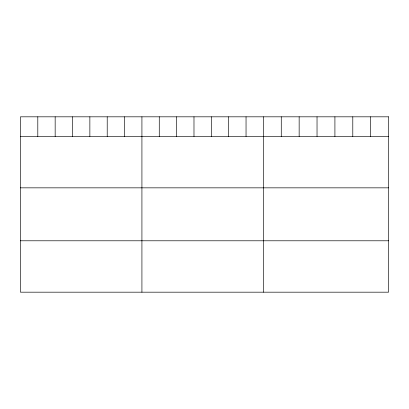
<?xml version="1.0" encoding="UTF-8"?>
<svg xmlns="http://www.w3.org/2000/svg" width="409" height="409" viewBox="0 0 409 409"><rect width="100%" height="100%" fill="white"/><g stroke="black" fill="none" stroke-linecap="round" stroke-linejoin="round"><path stroke-width="0.61" d="M20.45 136.453L388.55 136.453M20.45 187.843L388.55 187.843M20.45 240.789L388.55 240.789M370.672 116.821L370.672 136.453M352.793 116.821L352.793 136.453M334.915 116.821L334.915 136.453M317.031 116.821L317.031 136.453M299.153 116.821L299.153 136.453M281.274 116.821L281.274 136.453M263.396 116.821L263.396 292.179M246.044 116.821L246.044 136.453M228.687 116.821L228.687 136.453M211.335 116.821L211.335 136.453M193.984 116.821L193.984 136.453M176.632 116.821L176.632 136.453M159.275 116.821L159.275 136.453M141.923 116.821L141.923 292.179M124.571 116.821L124.571 136.453M107.214 116.821L107.214 136.453M89.862 116.821L89.862 136.453M72.511 116.821L72.511 136.453M55.159 116.821L55.159 136.453M37.802 116.821L37.802 136.453M388.55 116.821L20.45 116.821L20.45 292.179L388.55 292.179L388.55 116.821"/></g></svg>
